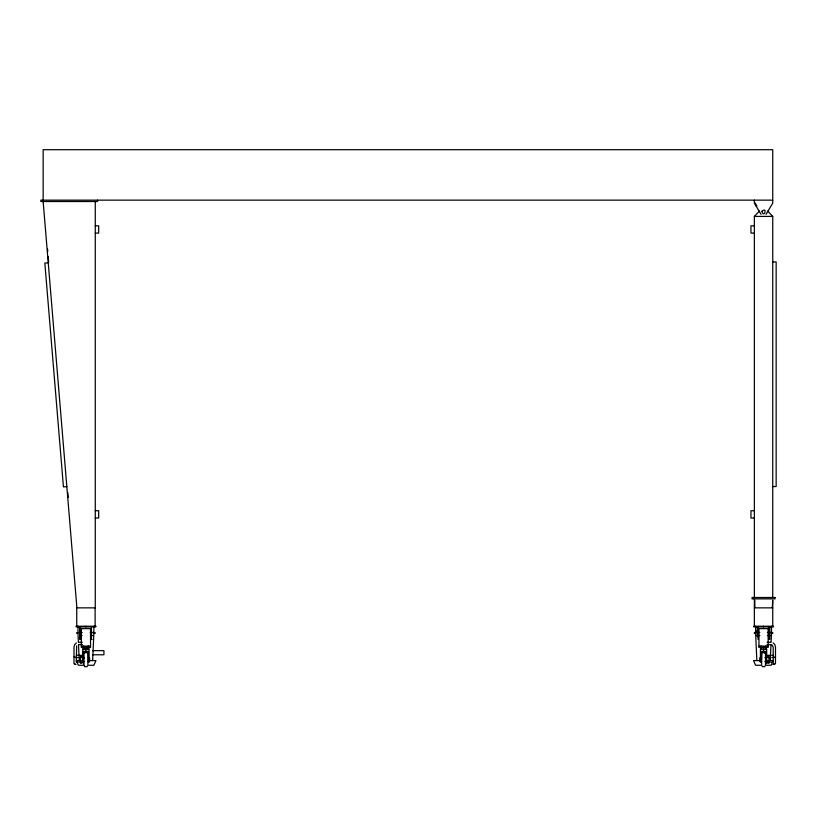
<?xml version="1.0" encoding="UTF-8"?>
<svg xmlns="http://www.w3.org/2000/svg" width="817" height="817" viewBox="0 0 817 817"><rect width="100%" height="100%" fill="white"/><g stroke="black" fill="none" stroke-linecap="round" stroke-linejoin="round"><path stroke-width="1.23" d="M92.638 660.575L93.873 633.481L95.119 633.481L95.119 632.562L90.207 632.562M770.257 660.575L770.982 644.562M771.095 642.101L771.493 633.481L772.739 633.481L772.739 632.562L767.827 632.562M83.518 663.843L82.813 662.127M775.486 656.408L774.914 657.399L771.789 657.552M76.635 645.849L76.287 662.127M766.05 214.33L772.739 203.157L772.739 149.705L43.148 149.705L43.148 200.145M754.367 597.503L754.367 216.413L759.381 211.103M75.889 657.225L74.572 657.399L74 656.408M775.333 663.843L772.872 664.425M76.4 642.918L74.633 644.684L74 647.033L74 663.271M756.256 206.374L756.848 206.027L754.959 202.81M766.673 662.127L765.968 663.843M74.153 663.843L75.715 664.272M48.234 262.778L44.833 263.054L63.43 486.881L66.831 486.605M772.739 200.145L40.85 200.145L40.85 201.523L97.57 201.523L97.57 200.145M754.367 216.413L772.739 216.413L772.739 597.503M95.272 225.819L98.683 225.819L98.683 233.1L95.272 233.1M754.367 225.819L750.956 225.819L750.956 233.1L754.367 233.1M772.739 261.951L776.15 261.951L776.15 486.544L772.739 486.544M95.272 510.727L98.683 510.727L98.683 518.009L95.272 518.009M754.367 510.727L750.956 510.727L750.956 518.009L754.367 518.009M754.367 607.858L772.739 607.858M753.703 626.231L773.403 626.231L773.403 626.915L753.703 626.915M756.276 631.133L757.349 631.133M79.596 632.481L82.109 632.481M90.901 632.481L93.404 632.481M756.082 632.481L759.841 632.481M767.377 632.481L771.146 632.481M81.659 632.562L76.747 632.562L76.747 633.481L77.993 633.481L78.391 642.101M759.279 632.562L754.367 632.562L754.367 633.481L755.613 633.481L756.848 660.575M79.596 635.534L82.109 635.534M90.901 635.534L93.404 635.534M756.082 635.534L759.841 635.534M767.377 635.534L771.146 635.534M92.137 639.435L91.443 639.435L91.443 626.915M78.738 642.285L82.333 642.285M767.153 642.285L770.748 642.285M78.892 644.582L82.435 644.582M767.051 644.582L770.594 644.582M81.343 646.145L90.524 646.145M758.962 646.145L768.143 646.145M83.855 646.941L88.011 646.941M761.475 646.941L765.631 646.941M83.855 649.066L83.13 649.066L83.13 646.145M88.011 649.066L88.736 649.066L88.736 646.145M761.475 649.066L760.75 649.066L760.75 646.145M765.631 649.066L766.356 649.066L766.356 646.145M92.546 650.638L103.922 650.638L103.922 654.785L92.546 654.785M761.944 652.007L761.597 664.15M87.378 652.65L84.488 652.65L83.977 652.007L83.977 664.15M762.108 652.65L764.998 652.65L765.509 652.007L765.509 664.15M83.977 653.283L84.508 653.283M764.978 653.283L765.509 653.283M76.42 655.265L77.697 655.265M78.718 655.265L83.222 655.418L83.518 656.98L82.435 657.552M770.768 655.265L766.264 655.418L765.968 656.98L767.051 657.552M771.789 655.265L773.066 655.265M80.638 656.408L81.629 656.408M767.857 656.408L769.001 656.408L769.001 663.271L767.857 663.271M75.144 657.552L77.697 657.552M79.065 657.552L81.312 657.552M768.174 657.552L770.421 657.552M83.977 657.736L84.539 657.736M761.597 657.736L759.912 657.736L759.912 661.566L761.597 661.566M764.947 657.736L765.509 657.736M81.669 660.575L76.318 660.575L78.361 665.273L84.488 665.273L84.488 666.652L87.378 666.652M88.982 660.575L95.936 660.575L93.894 665.273L87.378 665.273M760.709 660.575L753.55 660.575L755.592 665.273L762.108 665.273M767.817 660.575L773.168 660.575L771.125 665.273L764.998 665.273M83.977 661.566L84.539 661.566M87.889 661.566L89.574 661.566L89.574 657.736M764.947 661.566L765.509 661.566M77.37 662.127L83.405 662.056L83.405 651.404L88.461 651.404L88.461 662.056L89.053 662.056L89.053 649.137L82.813 649.137L82.772 662.127M773.066 662.127L766.08 662.056L766.08 651.404L761.025 651.404L761.025 662.056L760.433 662.056L760.433 649.137L766.673 649.137L766.714 663.271M81.629 663.271L80.485 663.271L80.485 656.408M75.144 664.425L75.807 664.425M762.108 666.652L764.998 666.652M774.342 657.552L773.597 657.225M774.342 664.425L773.352 663.843M773.086 642.918L774.853 644.684L775.486 647.033L775.486 663.271M771.932 644.93L773.199 647.176L773.199 662.127M767.725 211.103L772.739 216.413M761.056 214.33L754.367 203.157L754.367 200.145M47.549 249.001L47.764 251.493M48.172 256.487L48.652 262.216M67.791 492.59L68.189 497.43M43.148 201.523L76.9 607.858M78.503 644.562L79.229 660.575M772.739 626.231L772.739 600.229L772.279 607.858M771.493 626.231L771.493 632.562M769.757 626.915L769.757 639.435L769.063 639.435L769.063 626.915M765.631 646.145L765.631 649.137M763.558 626.231L763.558 626.915M763.558 646.941L763.558 651.404M761.475 646.145L761.475 649.137M758.043 626.915L758.043 639.435M757.349 626.915L757.349 636.739M755.613 626.231L755.613 632.562M754.826 600.229L754.826 607.858M754.367 598.881L754.367 626.231M95.272 201.523L95.272 607.858L76.747 607.858L76.747 626.231M95.119 607.858L95.119 626.231M93.873 626.231L93.873 632.562M88.011 646.145L88.011 649.137M87.889 652.007L87.889 664.15M85.928 626.231L85.928 626.915M85.928 646.941L85.928 651.404M83.855 646.145L83.855 649.137M80.423 626.915L80.423 639.435L79.729 639.435L79.729 626.915M77.993 626.231L77.993 632.562M761.852 211.368C764.252 219.038 767.766 205.935 761.852 211.368M775.037 597.503L752.069 597.503L752.069 598.881L775.037 598.881L775.037 597.503M95.783 626.231L76.083 626.231L76.083 626.915L95.783 626.915L95.783 626.231M90.524 628.651L81.343 628.651L81.343 647.442L90.524 647.442L90.524 628.651M768.143 628.651L758.962 628.651L758.962 647.442L768.143 647.442L768.143 628.651"/></g></svg>
